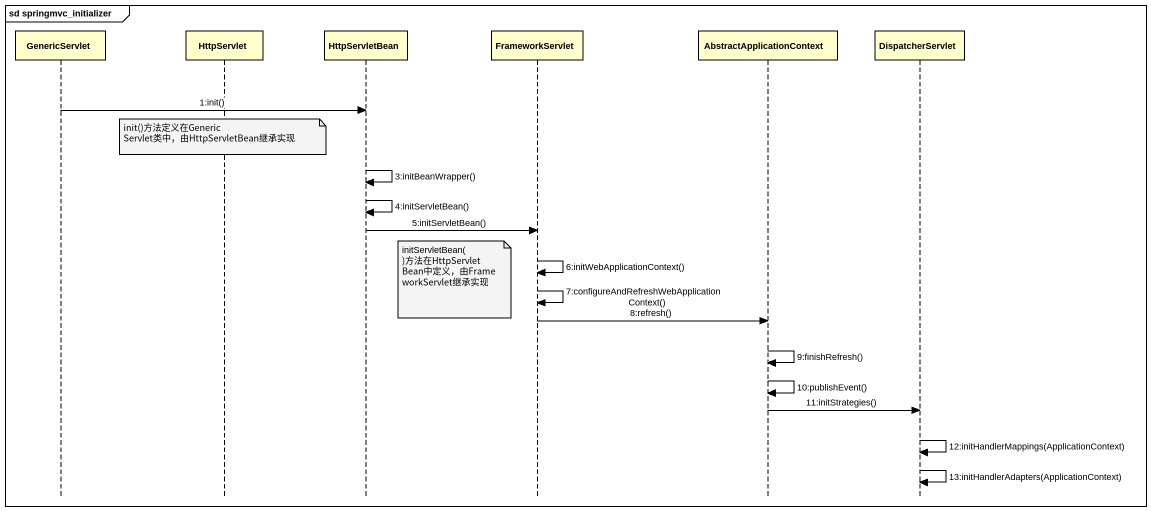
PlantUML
@startuml
mainframe sd springmvc_initializer
hide footbox
participant GenericServlet
participant HttpServlet
participant HttpServletBean
participant FrameworkServlet
participant AbstractApplicationContext
participant DispatcherServlet

GenericServlet -> HttpServletBean : 1:init()
note over HttpServlet : init()方法定义在GenericServlet类中，由HttpServletBean继承实现
HttpServletBean -> HttpServletBean : 3:initBeanWrapper()
HttpServletBean -> HttpServletBean : 4:initServletBean()
HttpServletBean -> FrameworkServlet : 5:initServletBean()
FrameworkServlet -> FrameworkServlet : 6:initWebApplicationContext()
note left of FrameworkServlet : initServletBean()方法在HttpServletBean中定义，由FrameworkServlet继承实现
FrameworkServlet -> FrameworkServlet : 7:configureAndRefreshWebApplicationContext()
FrameworkServlet -> AbstractApplicationContext : 8:refresh()
AbstractApplicationContext -> AbstractApplicationContext : 9:finishRefresh()
AbstractApplicationContext -> AbstractApplicationContext : 10:publishEvent()
AbstractApplicationContext -> DispatcherServlet : 11:initStrategies()
DispatcherServlet -> DispatcherServlet : 12:initHandlerMappings(ApplicationContext)
DispatcherServlet -> DispatcherServlet : 13:initHandlerAdapters(ApplicationContext)
@enduml
